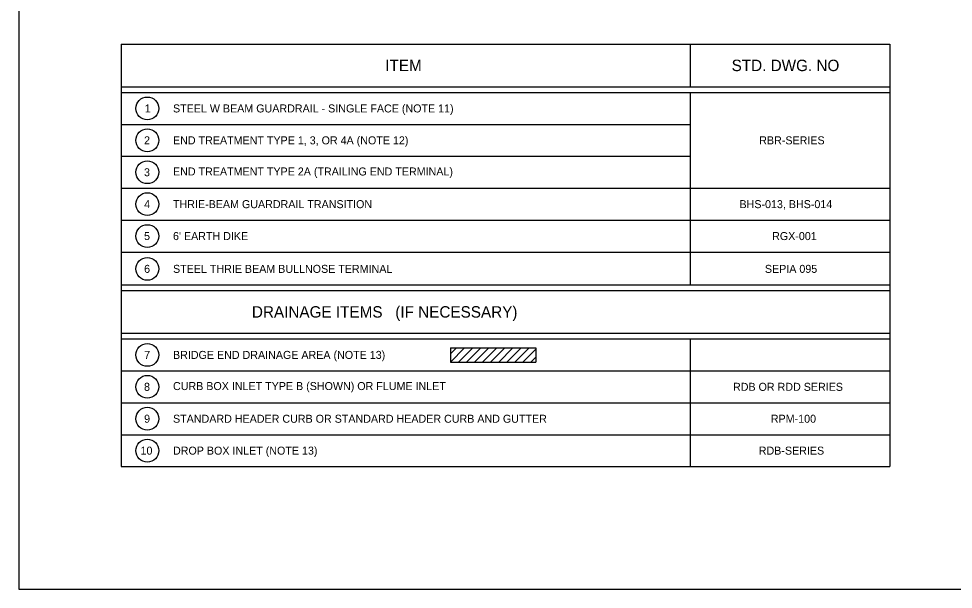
# Model space of a CAD drawing. Extents: x -617 to 43, y 30 to 431.
# Drawn here: x -616.8 to -288.8, y 30.2 to 230.5 of the extents above; entities that cross this region are included whole.
import ezdxf

# ---------------------------------------------------------------- set-up
doc = ezdxf.new("R2010")
doc.units = 0
for name, color, linetype in [('R_DS_TXT_PT', 7, 'Continuous'), ('R_OR_NAMEBOUND_PR', 7, 'Continuous'), ('SB_PL_SBTXT0_PT', 7, 'Continuous')]:
    doc.layers.add(name, color=color, linetype=linetype)

msp = doc.modelspace()

# ---------------------------------------------------------------- linework, layer by layer
at = {"layer": 'R_DS_TXT_PT'}
for centre in [(-571.68, 198.97), (-571.68, 187.77), (-571.68, 176.57), (-571.68, 165.37), (-571.68, 154.17), (-571.68, 142.66), (-571.68, 112.47), (-571.68, 101.27), (-571.68, 90.07), (-571.68, 78.87)]:
    msp.add_circle(centre, 4, dxfattribs=at)
at = {"layer": 'R_OR_NAMEBOUND_PR'}
msp.add_lwpolyline([(-616.84, 30.21), (43.16, 30.21), (43.16, 430.71), (-616.84, 430.71)], close=True, dxfattribs=at)
at = {"layer": 'SB_PL_SBTXT0_PT'}
for p, q in [((-580.84, 221.57), (-580.84, 73.27)), ((-580.84, 221.57), (-311.11, 221.57)), ((-381.11, 221.57), (-381.11, 206.57)), ((-311.11, 221.57), (-311.11, 73.27)), ((-580.84, 206.57), (-311.11, 206.57)), ((-580.84, 204.57), (-311.11, 204.57)), ((-381.11, 204.57), (-381.11, 137.07)), ((-580.84, 193.37), (-381.11, 193.37)), ((-580.84, 182.17), (-381.11, 182.17)), ((-580.84, 170.97), (-311.11, 170.97)), ((-580.84, 159.77), (-311.11, 159.77)), ((-580.84, 148.57), (-311.11, 148.57)), ((-580.84, 137.07), (-311.11, 137.07)), ((-580.84, 135.07), (-335.84, 135.07)), ((-580.84, 135.07), (-311.11, 135.07)), ((-580.84, 120.07), (-311.11, 120.07)), ((-580.84, 118.07), (-311.11, 118.07)), ((-465.33, 114.97), (-435.33, 114.97)), ((-465.33, 109.97), (-460.33, 114.97)), ((-465.33, 114.97), (-465.33, 109.97)), ((-465.33, 112.8), (-463.16, 114.97)), ((-462.5, 109.97), (-457.5, 114.97)), ((-459.66, 109.97), (-454.66, 114.97)), ((-456.83, 109.97), (-451.83, 114.97)), ((-454, 109.97), (-449, 114.97)), ((-451.2, 109.97), (-446.2, 114.97)), ((-448.36, 109.97), (-443.36, 114.97)), ((-445.53, 109.97), (-440.53, 114.97)), ((-442.7, 109.97), (-437.7, 114.97)), ((-435.33, 114.97), (-435.33, 109.97)), ((-381.11, 118.07), (-381.11, 73.27)), ((-439.86, 109.97), (-435.33, 114.5)), ((-437.03, 109.97), (-435.33, 111.67)), ((-465.33, 109.97), (-435.33, 109.97)), ((-580.84, 106.87), (-311.11, 106.87)), ((-580.84, 95.67), (-311.11, 95.67)), ((-580.84, 84.47), (-311.11, 84.47)), ((-580.84, 73.27), (-311.11, 73.27))]:
    msp.add_line(p, q, dxfattribs=at)

# ---------------------------------------------------------------- texts
at = {"layer": 'R_DS_TXT_PT'}
for s, height, p in [('1', 2.81, (-572.6, 197.56)), ('STEEL W BEAM GUARDRAIL - SINGLE FACE (NOTE 11)', 2.808, (-562.68, 197.56)), ('2', 2.81, (-572.85, 186.36)), ('END TREATMENT TYPE 1, 3, OR 4A (NOTE 12)', 2.808, (-562.68, 186.36)), ('3', 2.81, (-572.86, 175.16)), ('END TREATMENT TYPE 2A (TRAILING END TERMINAL)', 2.808, (-562.68, 175.43)), ('4', 2.81, (-572.8, 163.97)), ('THRIE-BEAM GUARDRAIL TRANSITION', 2.808, (-562.68, 163.97)), ('5', 2.81, (-572.84, 152.77)), ("6' EARTH DIKE", 2.808, (-562.68, 152.77)), ('6', 2.81, (-572.82, 141.26)), ('STEEL THRIE BEAM BULLNOSE TERMINAL', 2.808, (-562.68, 141.26)), ('7', 2.81, (-572.79, 111.06)), ('BRIDGE END DRAINAGE AREA (NOTE 13)', 2.808, (-562.68, 111.06)), ('8', 2.81, (-572.85, 99.86)), ('CURB BOX INLET TYPE B (SHOWN) OR FLUME INLET', 2.808, (-562.68, 100.13)), ('9', 2.81, (-572.82, 88.66)), ('STANDARD HEADER CURB OR STANDARD HEADER CURB AND GUTTER', 2.808, (-562.68, 88.66)), ('10', 2.808, (-574.08, 77.47)), ('DROP BOX INLET (NOTE 13)', 2.808, (-562.68, 77.47))]:
    msp.add_text(s, height=height, dxfattribs=at).set_placement(p)
at = {"layer": 'SB_PL_SBTXT0_PT'}
for s, height, p in [('ITEM', 4.008, (-488.18, 212.06)), ('STD. DWG. NO', 4.008, (-366.61, 212.06)), ('RBR-SERIES', 2.808, (-356.92, 186.36)), ('BHS-013, BHS-014', 2.808, (-363.85, 163.97)), ('RGX-001', 2.808, (-352.39, 152.77)), ('SEPIA 095', 2.808, (-354.93, 141.26)), ('DRAINAGE ITEMS   (IF NECESSARY)', 4.008, (-534.99, 125.56)), ('RDB OR RDD SERIES', 2.808, (-366.12, 99.86)), ('RPM-100', 2.808, (-352.84, 88.66)), ('RDB-SERIES', 2.808, (-357.08, 77.47))]:
    msp.add_text(s, height=height, dxfattribs=at).set_placement(p)

doc.saveas('drawing.dxf')
